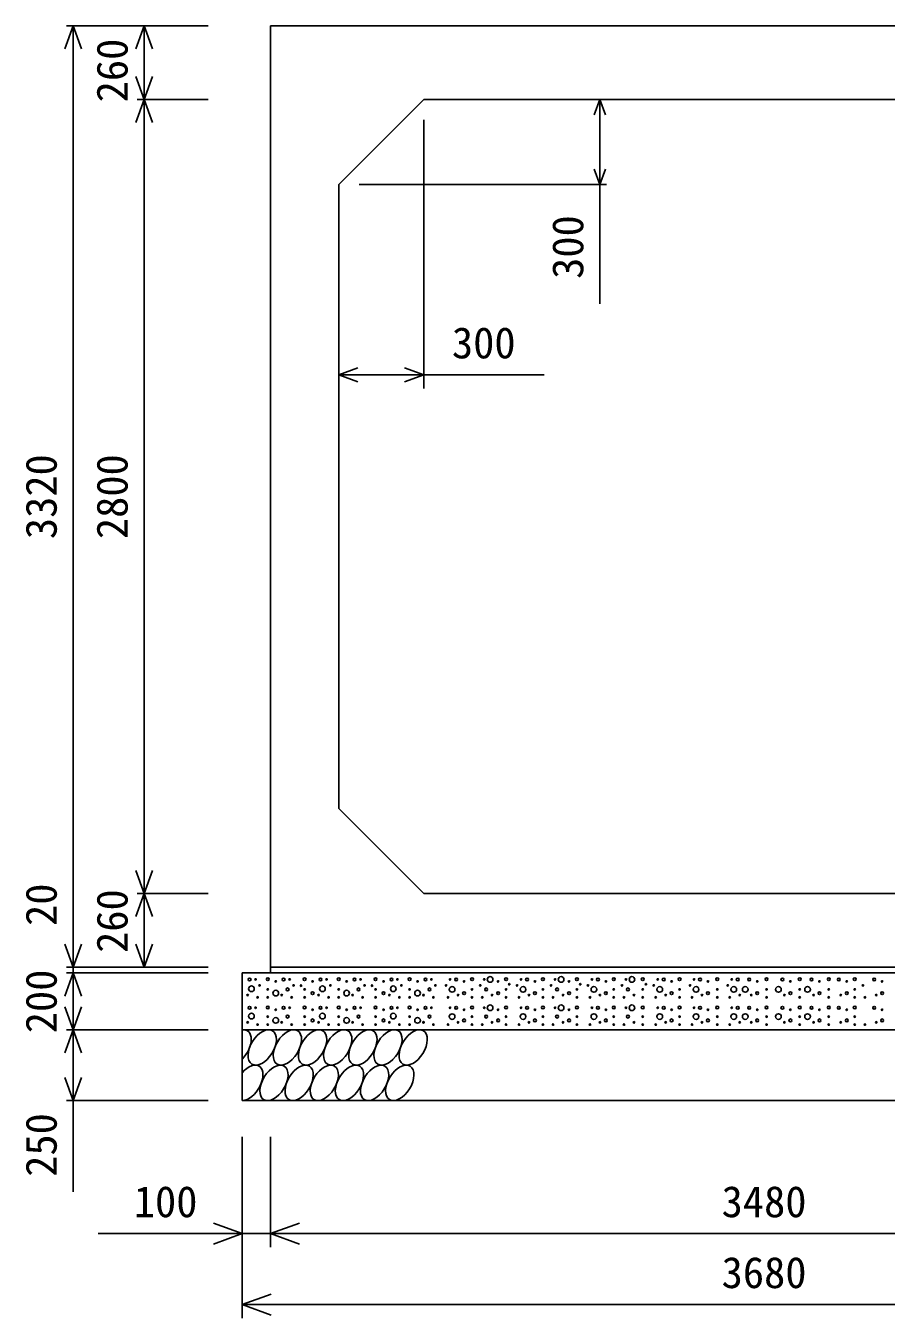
# Model space of a CAD drawing. Units: millimetres, scale not verified. Extents: x -100800 to 100800, y -35640 to 35640.
# Drawn here: x 86516 to 89549, y -13417 to -8860 of the extents above; entities that cross this region are included whole.
import ezdxf
from ezdxf.enums import TextEntityAlignment as Align

# ---------------------------------------------------------------- set-up
doc = ezdxf.new("R2010")
doc.units = ezdxf.units.MM
doc.header["$LTSCALE"] = 120
for name, color, linetype, lineweight in [('0-0_DIM', 7, 'Continuous', 25), ('0-2_HATCH', 6, 'Continuous', 25), ('0-5_OUTLINE', 3, 'Continuous', 25)]:
    doc.layers.add(name, color=color, linetype=linetype, lineweight=lineweight)
doc.styles.add('ＭＳ ゴシック', font='')
doc.styles.get('ＭＳ ゴシック').set_extended_font_data('MS Gothic')

msp = doc.modelspace()

# ---------------------------------------------------------------- linework, layer by layer
at = {"layer": '0-0_DIM'}
for p, q in [((86659, -8859.7), (87159.1, -8859.7)), ((86683, -8859.7), (86683, -12179.7)), ((86933, -8859.7), (86933, -9119.7)), ((86909, -9119.7), (87159.1, -9119.7)), ((86933, -11919.7), (86933, -9119.7)), ((88539.5, -9119.7), (88539.5, -9419.7)), ((87919.1, -9191.7), (87919.1, -10138.3)), ((87691.1, -9419.7), (88563.5, -9419.7)), ((88539.5, -9840.5), (88539.5, -9419.7)), ((87619.1, -10090.3), (87919.1, -10090.3)), ((88343.2, -10090.3), (87919.1, -10090.3)), ((86909, -11919.7), (87159.1, -11919.7)), ((86933, -11919.7), (86933, -12179.7)), ((86659, -12179.7), (87159.1, -12179.7)), ((86659, -12199.7), (87159.1, -12199.7)), ((86683, -12179.7), (86683, -12199.7)), ((86683, -12399.7), (86683, -12199.7)), ((86659, -12399.7), (87159.1, -12399.7)), ((86683, -12399.7), (86683, -12649.7)), ((86659, -12649.7), (87159.1, -12649.7)), ((86683, -12971.8), (86683, -12649.7)), ((87279.1, -13416.9), (87279.1, -12777.3)), ((87379.1, -13166.9), (87379.1, -12777.3)), ((86771.1, -13118.9), (87279.1, -13118.9)), ((87279.1, -13118.9), (87379.1, -13118.9)), ((87379.1, -13118.9), (90859.1, -13118.9)), ((87279.1, -13368.9), (90959.1, -13368.9))]:
    msp.add_line(p, q, dxfattribs=at)
for points in [[(86712.6, -8940.9), (86683, -8859.7), (86653.5, -8940.9)], [(86962.6, -8940.9), (86933, -8859.7), (86903.5, -8940.9)], [(86962.6, -9038.5), (86933, -9119.7), (86903.5, -9038.5)], [(86962.6, -9200.9), (86933, -9119.7), (86903.5, -9200.9)], [(88519.8, -9173.8), (88539.5, -9119.7), (88559.2, -9173.8)], [(88519.8, -9365.6), (88539.5, -9419.7), (88559.2, -9365.6)], [(87686.8, -10065.7), (87619.1, -10090.3), (87686.8, -10115)], [(87851.4, -10065.7), (87919.1, -10090.3), (87851.4, -10115)], [(86962.6, -11838.5), (86933, -11919.7), (86903.5, -11838.5)], [(86962.6, -12000.9), (86933, -11919.7), (86903.5, -12000.9)], [(86712.6, -12098.5), (86683, -12179.7), (86653.5, -12098.5)], [(86962.6, -12098.5), (86933, -12179.7), (86903.5, -12098.5)], [(86712.6, -12280.9), (86683, -12199.7), (86653.5, -12280.9)], [(86712.6, -12318.5), (86683, -12399.7), (86653.5, -12318.5)], [(86712.6, -12480.9), (86683, -12399.7), (86653.5, -12480.9)], [(86712.6, -12568.5), (86683, -12649.7), (86653.5, -12568.5)], [(87177.6, -13082), (87279.1, -13118.9), (87177.6, -13155.9)], [(87480.6, -13155.9), (87379.1, -13118.9), (87480.6, -13082)], [(87380.6, -13405.9), (87279.1, -13368.9), (87380.6, -13332)]]:
    msp.add_lwpolyline(points, dxfattribs=at)
at = {"layer": '0-2_HATCH'}
for centre, radius in [((88153.1, -12222.5), 10), ((88403.1, -12222.5), 10), ((88653.1, -12222.5), 10), ((87305.1, -12222.5), 5), ((87311.7, -12255.5), 10), ((87326.2, -12222.5), 2.5), ((87340.2, -12243.5), 2.5), ((87369.1, -12221.6), 5), ((87369.1, -12257.5), 2.5), ((87397.1, -12229.5), 2.5), ((87425.1, -12222.5), 5), ((87439.2, -12257.5), 5), ((87446.2, -12222.5), 2.5), ((87460.2, -12243.5), 2.5), ((87486.7, -12244.4), 2.5), ((87499.1, -12221.6), 5), ((87499.1, -12257.5), 2.5), ((87527.1, -12229.5), 2.5), ((87555.1, -12222.5), 5), ((87561.7, -12255.5), 10), ((87576.2, -12222.5), 2.5), ((87590.2, -12243.5), 2.5), ((87619.1, -12221.6), 5), ((87619.1, -12257.5), 2.5), ((87647.1, -12229.5), 2.5), ((87675.1, -12222.5), 5), ((87689.2, -12257.5), 5), ((87696.2, -12222.5), 2.5), ((87710.2, -12243.5), 2.5), ((87736.7, -12244.4), 2.5), ((87749.1, -12221.6), 5), ((87749.1, -12257.5), 2.5), ((87777.1, -12229.5), 2.5), ((87805.1, -12222.5), 5), ((87811.7, -12255.5), 10), ((87826.2, -12222.5), 2.5), ((87840.2, -12243.5), 2.5), ((87869.1, -12221.6), 5), ((87869.1, -12257.5), 2.5), ((87897.1, -12229.5), 2.5), ((87925.1, -12222.5), 5), ((87939.2, -12257.5), 5), ((87946.2, -12222.5), 2.5), ((87960.2, -12243.5), 2.5), ((87998, -12243.5), 2.5), ((88019, -12257.5), 10), ((88012, -12222.5), 2.5), ((88033.1, -12222.5), 5), ((88061.1, -12229.5), 2.5), ((88089.1, -12221.6), 5), ((88089.1, -12257.5), 2.5), ((88118, -12243.5), 2.5), ((88132, -12222.5), 2.5), ((88139, -12257.5), 5), ((88181.1, -12229.5), 2.5), ((88209.1, -12221.6), 5), ((88209.1, -12257.5), 2.5), ((88220.5, -12239.2), 2.5), ((88248, -12243.5), 2.5), ((88269, -12257.5), 10), ((88262, -12222.5), 2.5), ((88283.1, -12222.5), 5), ((88311.1, -12229.5), 2.5), ((88339.1, -12221.6), 5), ((88339.1, -12257.5), 2.5), ((88368, -12243.5), 2.5), ((88382, -12222.5), 2.5), ((88389, -12257.5), 5), ((88431.1, -12229.5), 2.5), ((88459.1, -12221.6), 5), ((88459.1, -12257.5), 2.5), ((88470.5, -12239.2), 2.5), ((88498, -12243.5), 2.5), ((88519, -12257.5), 10), ((88512, -12222.5), 2.5), ((88533.1, -12222.5), 5), ((88561.1, -12229.5), 2.5), ((88589.1, -12221.6), 5), ((88589.1, -12257.5), 2.5), ((88618, -12243.5), 2.5), ((88632, -12222.5), 2.5), ((88639, -12257.5), 5), ((88691, -12221.6), 5), ((88691, -12257.5), 2.5), ((88702.3, -12239.2), 2.5), ((88729.8, -12243.5), 2.5), ((88750.9, -12257.5), 10), ((88743.9, -12222.5), 2.5), ((88764.9, -12222.5), 5), ((88792.9, -12229.5), 2.5), ((88821, -12221.6), 5), ((88821, -12257.5), 2.5), ((88857.9, -12243.5), 2.5), ((88878.9, -12257.5), 10), ((88871.9, -12222.5), 2.5), ((88892.9, -12222.5), 5), ((88921, -12229.5), 2.5), ((88953.9, -12221.6), 5), ((88953.9, -12257.5), 2.5), ((88990.8, -12243.5), 2.5), ((89011.9, -12257.5), 10), ((89004.8, -12222.5), 2.5), ((89025.9, -12222.5), 5), ((89052.5, -12257.5), 10), ((89066.5, -12222.5), 5), ((89094.6, -12229.5), 2.5), ((89127.5, -12221.6), 5), ((89127.5, -12257.5), 2.5), ((89169.4, -12257.5), 10), ((89183.4, -12222.5), 5), ((89211.4, -12229.5), 2.5), ((89244.3, -12221.6), 5), ((89244.3, -12257.5), 2.5), ((89272.1, -12257.5), 10), ((89286.1, -12222.5), 5), ((89314.1, -12229.5), 2.5), ((89347, -12221.6), 5), ((89347, -12257.5), 2.5), ((89382.3, -12222.5), 5), ((89410.3, -12229.5), 2.5), ((89438.4, -12221.6), 5), ((89438.4, -12257.5), 2.5), ((89467.2, -12243.5), 2.5), ((89507.1, -12222.5), 5), ((89535.1, -12229.5), 2.5), ((87298.1, -12277.7), 2.5), ((87333.2, -12285.6), 2.5), ((87369.1, -12285.6), 2.5), ((87397.1, -12270.7), 10), ((87418.1, -12277.7), 2.5), ((87453.2, -12285.6), 2.5), ((87499.1, -12285.6), 2.5), ((87527.1, -12270.7), 5), ((87548.1, -12277.7), 2.5), ((87583.2, -12285.6), 2.5), ((87619.1, -12285.6), 2.5), ((87647.1, -12270.7), 10), ((87668.1, -12277.7), 2.5), ((87703.2, -12285.6), 2.5), ((87749.1, -12285.6), 2.5), ((87777.1, -12270.7), 5), ((87798.1, -12277.7), 2.5), ((87833.2, -12285.6), 2.5), ((87869.1, -12285.6), 2.5), ((87897.1, -12270.7), 10), ((87918.1, -12277.7), 2.5), ((87953.2, -12285.6), 2.5), ((88005, -12285.6), 2.5), ((88040.1, -12277.7), 2.5), ((88061.1, -12270.7), 5), ((88089.1, -12285.6), 2.5), ((88125, -12285.6), 2.5), ((88160.1, -12277.7), 2.5), ((88181.1, -12270.7), 5), ((88209.1, -12285.6), 2.5), ((88255, -12285.6), 2.5), ((88290.1, -12277.7), 2.5), ((88311.1, -12270.7), 5), ((88339.1, -12285.6), 2.5), ((88375, -12285.6), 2.5), ((88410.1, -12277.7), 2.5), ((88431.1, -12270.7), 5), ((88459.1, -12285.6), 2.5), ((88505, -12285.6), 2.5), ((88540.1, -12277.7), 2.5), ((88561.1, -12270.7), 5), ((88589.1, -12285.6), 2.5), ((88625, -12285.6), 2.5), ((88660.1, -12277.7), 2.5), ((88691, -12285.6), 2.5), ((88736.8, -12285.6), 2.5), ((88771.9, -12277.7), 2.5), ((88792.9, -12270.7), 5), ((88821, -12285.6), 2.5), ((88864.9, -12285.6), 2.5), ((88900, -12277.7), 2.5), ((88921, -12270.7), 5), ((88953.9, -12285.6), 2.5), ((88997.8, -12285.6), 2.5), ((89032.9, -12277.7), 2.5), ((89073.6, -12277.7), 2.5), ((89094.6, -12270.7), 5), ((89127.5, -12285.6), 2.5), ((89190.4, -12277.7), 2.5), ((89211.4, -12270.7), 5), ((89244.3, -12285.6), 2.5), ((89293.1, -12277.7), 2.5), ((89314.1, -12270.7), 5), ((89347, -12285.6), 2.5), ((89389.3, -12277.7), 2.5), ((89410.3, -12270.7), 5), ((89438.4, -12285.6), 2.5), ((89474.2, -12285.6), 2.5), ((89514.1, -12277.7), 2.5), ((89535.1, -12270.7), 5), ((87305.1, -12322.5), 5), ((87311.7, -12351.6), 10), ((87326.2, -12322.5), 2.5), ((87369.1, -12321.6), 5), ((87397.1, -12329.5), 2.5), ((87425.1, -12322.5), 5), ((87439.2, -12353.6), 5), ((87446.2, -12322.5), 2.5), ((87499.1, -12321.6), 5), ((87527.1, -12329.5), 2.5), ((87555.1, -12322.5), 5), ((87561.7, -12351.6), 10), ((87576.2, -12322.5), 2.5), ((87619.1, -12321.6), 5), ((87647.1, -12329.5), 2.5), ((87675.1, -12322.5), 5), ((87689.2, -12353.6), 5), ((87696.2, -12322.5), 2.5), ((87749.1, -12321.6), 5), ((87777.1, -12329.5), 2.5), ((87805.1, -12322.5), 5), ((87811.7, -12351.6), 10), ((87826.2, -12322.5), 2.5), ((87869.1, -12321.6), 5), ((87897.1, -12329.5), 2.5), ((87925.1, -12322.5), 5), ((87939.2, -12353.6), 5), ((87946.2, -12322.5), 2.5), ((88019, -12353.6), 10), ((88012, -12322.5), 2.5), ((88033.1, -12322.5), 5), ((88061.1, -12329.5), 2.5), ((88089.1, -12321.6), 5), ((88132, -12322.5), 2.5), ((88139, -12353.6), 5), ((88153.1, -12322.5), 10), ((88181.1, -12329.5), 2.5), ((88209.1, -12321.6), 5), ((88269, -12353.6), 10), ((88262, -12322.5), 2.5), ((88283.1, -12322.5), 5), ((88311.1, -12329.5), 2.5), ((88339.1, -12321.6), 5), ((88382, -12322.5), 2.5), ((88389, -12353.6), 5), ((88403.1, -12322.5), 10), ((88431.1, -12329.5), 2.5), ((88459.1, -12321.6), 5), ((88519, -12353.6), 10), ((88512, -12322.5), 2.5), ((88533.1, -12322.5), 5), ((88561.1, -12329.5), 2.5), ((88589.1, -12321.6), 5), ((88632, -12322.5), 2.5), ((88639, -12353.6), 5), ((88653.1, -12322.5), 10), ((88691, -12321.6), 5), ((88750.9, -12353.6), 10), ((88743.9, -12322.5), 2.5), ((88764.9, -12322.5), 5), ((88792.9, -12329.5), 2.5), ((88821, -12321.6), 5), ((88878.9, -12353.6), 10), ((88871.9, -12322.5), 2.5), ((88892.9, -12322.5), 5), ((88921, -12329.5), 2.5), ((88953.9, -12321.6), 5), ((89011.9, -12353.6), 10), ((89004.8, -12322.5), 2.5), ((89025.9, -12322.5), 5), ((89052.5, -12353.6), 10), ((89066.5, -12322.5), 5), ((89094.6, -12329.5), 2.5), ((89127.5, -12321.6), 5), ((89169.4, -12353.6), 10), ((89183.4, -12322.5), 5), ((89211.4, -12329.5), 2.5), ((89244.3, -12321.6), 5), ((89272.1, -12353.6), 10), ((89286.1, -12322.5), 5), ((89314.1, -12329.5), 2.5), ((89347, -12321.6), 5), ((89382.3, -12322.5), 5), ((89410.3, -12329.5), 2.5), ((89438.4, -12321.6), 5), ((89507.1, -12322.5), 5), ((89535.1, -12329.5), 2.5), ((87298.1, -12373.8), 2.5), ((87333.2, -12381.6), 2.5), ((87369.1, -12353.6), 2.5), ((87369.1, -12381.6), 2.5), ((87397.1, -12366.8), 10), ((87418.1, -12373.8), 2.5), ((87453.2, -12381.6), 2.5), ((87499.1, -12353.6), 2.5), ((87499.1, -12381.6), 2.5), ((87527.1, -12366.8), 5), ((87548.1, -12373.8), 2.5), ((87583.2, -12381.6), 2.5), ((87619.1, -12353.6), 2.5), ((87619.1, -12381.6), 2.5), ((87647.1, -12366.8), 10), ((87668.1, -12373.8), 2.5), ((87703.2, -12381.6), 2.5), ((87749.1, -12353.6), 2.5), ((87749.1, -12381.6), 2.5), ((87777.1, -12366.8), 5), ((87798.1, -12373.8), 2.5), ((87833.2, -12381.6), 2.5), ((87869.1, -12353.6), 2.5), ((87869.1, -12381.6), 2.5), ((87897.1, -12366.8), 10), ((87918.1, -12373.8), 2.5), ((87953.2, -12381.6), 2.5), ((88005, -12381.6), 2.5), ((88040.1, -12373.8), 2.5), ((88061.1, -12366.8), 5), ((88089.1, -12353.6), 2.5), ((88089.1, -12381.6), 2.5), ((88125, -12381.6), 2.5), ((88160.1, -12373.8), 2.5), ((88181.1, -12366.8), 5), ((88209.1, -12353.6), 2.5), ((88209.1, -12381.6), 2.5), ((88255, -12381.6), 2.5), ((88290.1, -12373.8), 2.5), ((88311.1, -12366.8), 5), ((88339.1, -12353.6), 2.5), ((88339.1, -12381.6), 2.5), ((88375, -12381.6), 2.5), ((88410.1, -12373.8), 2.5), ((88431.1, -12366.8), 5), ((88459.1, -12353.6), 2.5), ((88459.1, -12381.6), 2.5), ((88505, -12381.6), 2.5), ((88540.1, -12373.8), 2.5), ((88561.1, -12366.8), 5), ((88589.1, -12353.6), 2.5), ((88589.1, -12381.6), 2.5), ((88625, -12381.6), 2.5), ((88660.1, -12373.8), 2.5), ((88691, -12353.6), 2.5), ((88691, -12381.6), 2.5), ((88736.8, -12381.6), 2.5), ((88771.9, -12373.8), 2.5), ((88792.9, -12366.8), 5), ((88821, -12353.6), 2.5), ((88821, -12381.6), 2.5), ((88864.9, -12381.6), 2.5), ((88900, -12373.8), 2.5), ((88921, -12366.8), 5), ((88953.9, -12353.6), 2.5), ((88953.9, -12381.6), 2.5), ((88997.8, -12381.6), 2.5), ((89032.9, -12373.8), 2.5), ((89073.6, -12373.8), 2.5), ((89094.6, -12366.8), 5), ((89127.5, -12353.6), 2.5), ((89127.5, -12381.6), 2.5), ((89190.4, -12373.8), 2.5), ((89211.4, -12366.8), 5), ((89244.3, -12353.6), 2.5), ((89244.3, -12381.6), 2.5), ((89293.1, -12373.8), 2.5), ((89314.1, -12366.8), 5), ((89347, -12353.6), 2.5), ((89347, -12381.6), 2.5), ((89389.3, -12373.8), 2.5), ((89410.3, -12366.8), 5), ((89438.4, -12353.6), 2.5), ((89438.4, -12381.6), 2.5), ((89474.2, -12381.6), 2.5), ((89514.1, -12373.8), 2.5), ((89535.1, -12366.8), 5)]:
    msp.add_circle(centre, radius, dxfattribs=at)
for centre in [(87349.5, -12462.2), (87438.2, -12462.2), (87526.9, -12462.2), (87615.6, -12462.2), (87704.3, -12462.2), (87793, -12462.2), (87881.6, -12462.2), (87391, -12587.2), (87479.7, -12587.2), (87568.4, -12587.2), (87657.1, -12587.2), (87745.8, -12587.2), (87834.5, -12587.2)]:
    msp.add_ellipse(centre, major_axis=(36.4, 58.9), ratio=0.5792, dxfattribs=at)
for centre, start_param, end_param in [((87260.8, -12462.2), 4.335544, 6.724593), ((87302.3, -12587.2), 3.496422, 7.58605)]:
    msp.add_ellipse(centre, major_axis=(36.4, 58.9), ratio=0.5792, start_param=start_param, end_param=end_param, dxfattribs=at)
at = {"layer": '0-5_OUTLINE'}
for p, q in [((87379.1, -12199.7), (87379.1, -8859.7)), ((87919.1, -9119.7), (87619.1, -9419.7)), ((87919.1, -9119.7), (90319.1, -9119.7)), ((87619.1, -11619.7), (87619.1, -9419.7)), ((87619.1, -11619.7), (87919.1, -11919.7)), ((90319.1, -11919.7), (87919.1, -11919.7)), ((87279.1, -12199.7), (87279.1, -12649.7)), ((87279.1, -12199.7), (90959.1, -12199.7)), ((90859.1, -12179.7), (87379.1, -12179.7)), ((87279.1, -12399.7), (90959.1, -12399.7)), ((87279.1, -12649.7), (90959.1, -12649.7))]:
    msp.add_line(p, q, dxfattribs=at)
msp.add_lwpolyline([(87379.1, -8859.7), (90859.1, -8859.7), (90859.1, -12199.7)], dxfattribs=at)

# ---------------------------------------------------------------- texts
at = {"layer": '0-0_DIM', "style": 'ＭＳ ゴシック'}
for s, p in [('260', (86908, -9129.4)), ('300', (88514.5, -9752)), ('3320', (86658, -10669.7)), ('2800', (86908, -10669.7)), ('20', (86658, -12033.8)), ('260', (86908, -12128.9)), ('200', (86658, -12412.2)), ('250', (86658, -12918.5))]:
    msp.add_text(s, height=110, rotation=90, dxfattribs=at).set_placement(p, align=Align.BOTTOM_LEFT)
for s, p in [('300', (88018.3, -10065.3)), ('100', (86896.7, -13093.9)), ('3480', (88969.1, -13093.9)), ('3680', (88969.1, -13343.9))]:
    msp.add_text(s, height=110, dxfattribs=at).set_placement(p, align=Align.BOTTOM_LEFT)

doc.saveas('drawing.dxf')
